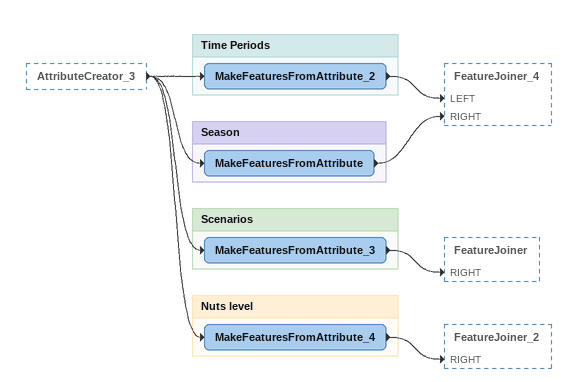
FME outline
AttributeCreator_3 [outside]
    -> MakeFeaturesFromAttribute_2
    -> MakeFeaturesFromAttribute
    -> MakeFeaturesFromAttribute_4
    -> MakeFeaturesFromAttribute_3

Bookmark: Time Periods
MakeFeaturesFromAttribute_2
    -> FeatureJoiner_4 [LEFT]

Bookmark: Season
MakeFeaturesFromAttribute
    -> FeatureJoiner_4 [RIGHT]

Bookmark: Scenarios
MakeFeaturesFromAttribute_3
    -> FeatureJoiner [RIGHT]

Bookmark: Nuts level
MakeFeaturesFromAttribute_4
    -> FeatureJoiner_2 [RIGHT]
